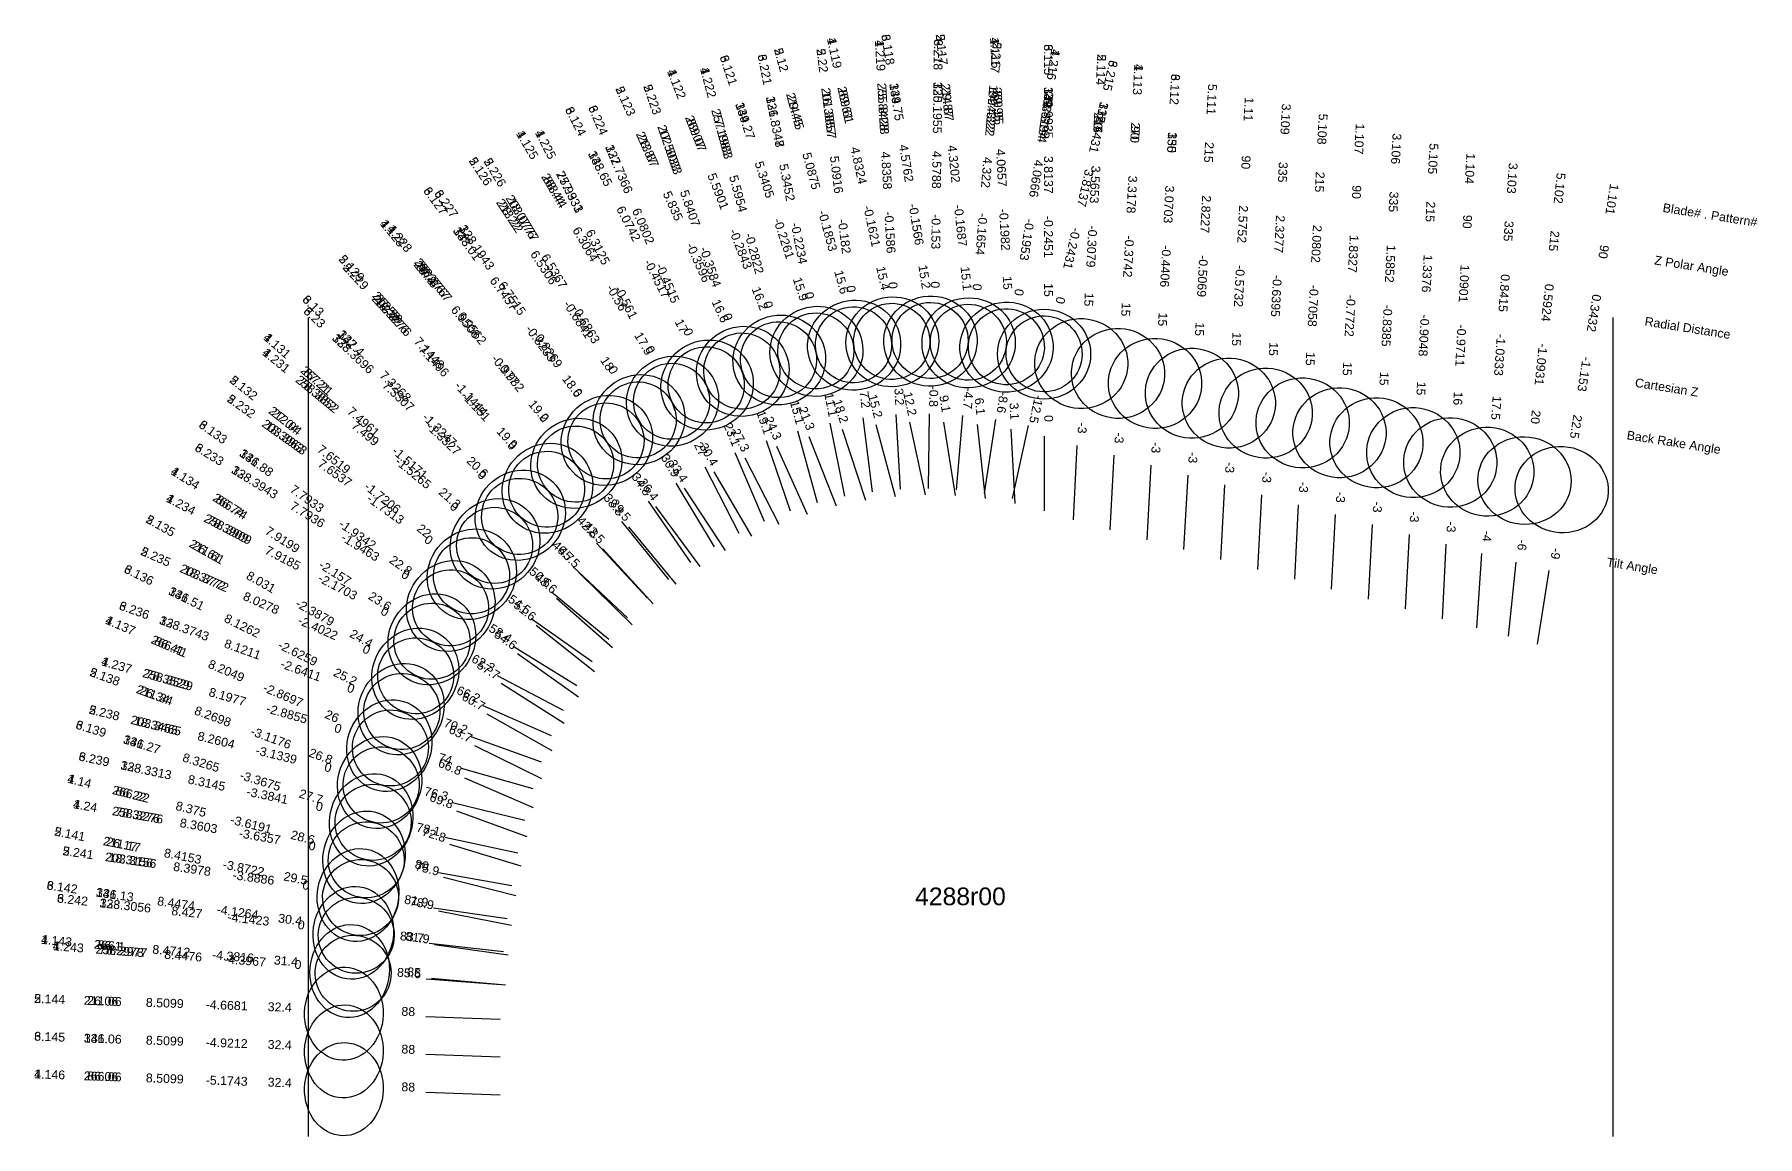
# Model space of a CAD drawing. Header units: inches. Extents: x -10.6 to 1, y -5.5 to 1.9.
import ezdxf
from ezdxf.enums import TextEntityAlignment as Align

# ---------------------------------------------------------------- set-up
doc = ezdxf.new("R2010")
doc.units = ezdxf.units.IN
doc.header["$MEASUREMENT"] = 0
for name, color, linetype, true_color in [('Blade_1', 30, 'Continuous', 0xff7f00), ('Blade_2', 7, 'Continuous', 0xcccc00), ('Blade_3', 7, 'Continuous', 0x00cc00), ('Blade_4', 7, 'Continuous', 0x00cccc), ('Blade_5', 7, 'Continuous', 0x0066cc), ('Blade_6', 190, 'Continuous', 0x7f00ff)]:
    doc.layers.add(name, color=color, linetype=linetype, true_color=true_color)
doc.styles.get("Standard").update_dxf_attribs({"font": 'arial.ttf'})

msp = doc.modelspace()

# ---------------------------------------------------------------- linework, layer by layer
for p, q in [((-8.75, 0), (-8.75, -5.492)), ((0, 0), (0, -5.492))]:
    msp.add_line(p, q)
at = {"layer": 'Blade_1'}
for p, q in [((-4.808, -0.65), (-4.78, -1.15)), ((-4.14, -0.682), (-4.215, -1.177)), ((-5.467, -0.758), (-5.337, -1.24)), ((-5.391, -0.797), (-5.209, -1.263)), ((-4.716, -0.7), (-4.611, -1.189)), ((-4.036, -0.747), (-4.01, -1.247)), ((-3.347, -0.923), (-3.373, -1.423)), ((-6.089, -1), (-5.862, -1.445)), ((-6.028, -1.035), (-5.776, -1.466)), ((-2.604, -1.122), (-2.63, -1.622)), ((-6.648, -1.366), (-6.334, -1.756)), ((-1.861, -1.321), (-1.888, -1.821)), ((-6.601, -1.402), (-6.283, -1.788)), ((-1.119, -1.52), (-1.145, -2.02)), ((-0.429, -1.696), (-0.507, -2.19)), ((-7.118, -1.839), (-6.732, -2.156)), ((-7.084, -1.881), (-6.709, -2.212)), ((-7.482, -2.399), (-7.04, -2.632)), ((-7.455, -2.451), (-7.033, -2.719)), ((-7.724, -3.021), (-7.243, -3.158)), ((-7.7, -3.087), (-7.24, -3.284)), ((-7.875, -3.721), (-7.383, -3.808)), ((-7.842, -3.753), (-7.357, -3.875)), ((-7.957, -4.434), (-7.458, -4.473)), ((-7.923, -4.43), (-7.425, -4.474)), ((-7.96, -5.194), (-7.461, -5.211))]:
    msp.add_line(p, q, dxfattribs=at)
for centre, major_axis, ratio in [((-4.832, -0.162), (0.305, 0.066), 0.964095), ((-5.59, -0.284), (0.291, 0.113), 0.960294), ((-5.595, -0.282), (0.246, 0.066), 1), ((-4.836, -0.159), (0.255, 0.014), 1), ((-4.066, -0.198), (0.312, 0.017), 0.965926), ((-4.067, -0.195), (0.252, -0.038), 1), ((-3.318, -0.374), (0.312, -0.016), 0.965926), ((-6.306, -0.56), (0.27, 0.158), 0.953717), ((-6.312, -0.561), (0.227, 0.116), 1), ((-2.575, -0.573), (0.312, -0.016), 0.965926), ((-1.833, -0.772), (0.312, -0.016), 0.965926), ((-6.951, -0.977), (0.241, 0.199), 0.944376), ((-1.09, -0.971), (0.312, -0.016), 0.961262), ((-6.956, -0.982), (0.199, 0.16), 1), ((-0.343, -1.153), (0.309, -0.049), 0.92388), ((-7.496, -1.517), (0.207, 0.234), 0.931691), ((-7.499, -1.527), (0.162, 0.197), 1), ((-7.92, -2.157), (0.167, 0.264), 0.916363), ((-7.919, -2.17), (0.119, 0.226), 1), ((-8.205, -2.87), (0.123, 0.287), 0.898794), ((-8.198, -2.886), (0.07, 0.245), 1), ((-8.375, -3.619), (0.076, 0.303), 0.877983), ((-8.36, -3.636), (0.044, 0.251), 1), ((-8.471, -4.382), (0.027, 0.311), 0.853551), ((-8.448, -4.397), (0.02, 0.254), 1), ((-8.51, -5.174), (0.011, 0.312), 0.844328)]:
    msp.add_ellipse(centre, major_axis=major_axis, ratio=ratio, dxfattribs=at)
at = {"layer": 'Blade_2'}
for p, q in [((-5.03, -0.671), (-4.968, -1.167)), ((-4.362, -0.656), (-4.403, -1.155)), ((-4.943, -0.716), (-4.812, -1.199)), ((-4.262, -0.716), (-4.209, -1.213)), ((-5.679, -0.824), (-5.516, -1.296)), ((-5.609, -0.861), (-5.403, -1.317)), ((-3.594, -0.857), (-3.62, -1.356)), ((-6.284, -1.109), (-6.027, -1.538)), ((-6.228, -1.143), (-5.953, -1.561)), ((-6.815, -1.512), (-6.475, -1.879)), ((-6.773, -1.55), (-6.435, -1.919)), ((-7.253, -2.017), (-6.845, -2.307)), ((-7.221, -2.062), (-6.829, -2.373)), ((-7.577, -2.601), (-7.119, -2.802)), ((-7.551, -2.657), (-7.115, -2.902)), ((-7.782, -3.251), (-7.296, -3.369)), ((-7.754, -3.308), (-7.284, -3.48)), ((-7.91, -3.958), (-7.415, -4.029)), ((-7.876, -3.978), (-7.385, -4.074)), ((-7.96, -4.687), (-7.461, -4.705))]:
    msp.add_line(p, q, dxfattribs=at)
for centre, major_axis, ratio in [((-5.088, -0.185), (0.302, 0.082), 0.963163), ((-4.32, -0.169), (0.311, 0.033), 0.965473), ((-5.092, -0.182), (0.253, 0.032), 1), ((-4.322, -0.165), (0.254, -0.021), 1), ((-3.565, -0.308), (0.312, -0.016), 0.965926), ((-5.835, -0.36), (0.285, 0.129), 0.958323), ((-5.841, -0.358), (0.241, 0.084), 1), ((-6.531, -0.684), (0.261, 0.172), 0.951057), ((-6.537, -0.686), (0.219, 0.131), 1), ((-7.145, -1.144), (0.23, 0.211), 0.940288), ((-7.15, -1.151), (0.187, 0.173), 1), ((-7.652, -1.721), (0.194, 0.245), 0.927184), ((-7.654, -1.731), (0.148, 0.208), 1), ((-8.031, -2.388), (0.153, 0.273), 0.910684), ((-8.028, -2.402), (0.103, 0.233), 1), ((-8.27, -3.118), (0.108, 0.293), 0.892586), ((-8.26, -3.134), (0.06, 0.248), 1), ((-8.415, -3.872), (0.06, 0.307), 0.870356), ((-8.398, -3.889), (0.036, 0.252), 1), ((-8.51, -4.668), (0.011, 0.312), 0.844328)]:
    msp.add_ellipse(centre, major_axis=major_axis, ratio=ratio, dxfattribs=at)
at = {"layer": 'Blade_3'}
for p, q in [((-4.585, -0.645), (-4.592, -1.145)), ((-5.25, -0.707), (-5.153, -1.197)), ((-5.168, -0.748), (-5.012, -1.223)), ((-4.489, -0.7), (-4.41, -1.193)), ((-3.92, -0.724), (-4.028, -1.212)), ((-3.813, -0.795), (-3.813, -1.295)), ((-5.887, -0.905), (-5.691, -1.365)), ((-5.822, -0.94), (-5.592, -1.384)), ((-3.099, -0.99), (-3.125, -1.489)), ((-6.47, -1.231), (-6.185, -1.642)), ((-6.419, -1.266), (-6.122, -1.668)), ((-2.356, -1.189), (-2.383, -1.688)), ((-1.614, -1.388), (-1.64, -1.887)), ((-0.88, -1.582), (-0.915, -2.081)), ((-6.972, -1.67), (-6.608, -2.013)), ((-6.934, -1.71), (-6.577, -2.06)), ((-7.374, -2.204), (-6.948, -2.466)), ((-7.345, -2.253), (-6.937, -2.542)), ((-7.658, -2.808), (-7.187, -2.978)), ((-7.633, -2.869), (-7.185, -3.091)), ((-7.832, -3.485), (-7.343, -3.588)), ((-7.801, -3.53), (-7.323, -3.677)), ((-7.937, -4.196), (-7.44, -4.25)), ((-7.903, -4.204), (-7.408, -4.274)), ((-7.96, -4.94), (-7.461, -4.958))]:
    msp.add_line(p, q, dxfattribs=at)
for centre, major_axis, ratio in [((-4.576, -0.157), (0.309, 0.05), 0.965017), ((-5.341, -0.226), (0.297, 0.098), 0.961741), ((-5.345, -0.223), (0.25, 0.049), 1), ((-4.579, -0.153), (0.255, -0.003), 1), ((-3.814, -0.245), (0.312, 0), 0.965926), ((-3.814, -0.243), (0.249, -0.055), 1), ((-6.074, -0.452), (0.278, 0.143), 0.956305), ((-6.08, -0.451), (0.235, 0.1), 1), ((-3.07, -0.441), (0.312, -0.016), 0.965926), ((-2.328, -0.64), (0.312, -0.016), 0.965926), ((-6.746, -0.823), (0.251, 0.186), 0.947768), ((-6.752, -0.827), (0.209, 0.146), 1), ((-1.585, -0.839), (0.312, -0.016), 0.965926), ((-0.842, -1.033), (0.312, -0.022), 0.953717), ((-7.327, -1.325), (0.219, 0.223), 0.93606), ((-7.331, -1.333), (0.175, 0.186), 1), ((-7.793, -1.934), (0.181, 0.255), 0.921863), ((-7.794, -1.946), (0.134, 0.217), 1), ((-8.126, -2.626), (0.138, 0.28), 0.904827), ((-8.121, -2.641), (0.087, 0.24), 1), ((-8.327, -3.368), (0.092, 0.299), 0.885394), ((-8.314, -3.384), (0.052, 0.25), 1), ((-8.447, -4.126), (0.044, 0.309), 0.862514), ((-8.427, -4.142), (0.028, 0.253), 1), ((-8.51, -4.921), (0.011, 0.312), 0.844328)]:
    msp.add_ellipse(centre, major_axis=major_axis, ratio=ratio, dxfattribs=at)
at = {"layer": 'Blade_4'}
for p, q in [((-4.808, -0.65), (-4.78, -1.15)), ((-4.14, -0.682), (-4.215, -1.177)), ((-5.467, -0.758), (-5.337, -1.24)), ((-5.391, -0.797), (-5.209, -1.263)), ((-4.716, -0.7), (-4.611, -1.189)), ((-4.036, -0.747), (-4.01, -1.247)), ((-3.347, -0.923), (-3.373, -1.423)), ((-6.089, -1), (-5.862, -1.445)), ((-6.028, -1.035), (-5.776, -1.466)), ((-6.648, -1.366), (-6.334, -1.756)), ((-6.601, -1.402), (-6.283, -1.788)), ((-7.118, -1.839), (-6.732, -2.156)), ((-7.084, -1.881), (-6.709, -2.212)), ((-7.482, -2.399), (-7.04, -2.632)), ((-7.455, -2.451), (-7.033, -2.719)), ((-7.724, -3.021), (-7.243, -3.158)), ((-7.7, -3.087), (-7.24, -3.284)), ((-7.875, -3.721), (-7.383, -3.808)), ((-7.842, -3.753), (-7.357, -3.875)), ((-7.957, -4.434), (-7.458, -4.473)), ((-7.923, -4.43), (-7.425, -4.474)), ((-7.96, -5.194), (-7.461, -5.211))]:
    msp.add_line(p, q, dxfattribs=at)
for centre, major_axis, ratio in [((-4.832, -0.162), (0.305, 0.066), 0.964095), ((-5.59, -0.284), (0.291, 0.113), 0.960294), ((-5.595, -0.282), (0.246, 0.066), 1), ((-4.836, -0.159), (0.255, 0.014), 1), ((-4.066, -0.198), (0.312, 0.017), 0.965926), ((-4.067, -0.195), (0.252, -0.038), 1), ((-3.318, -0.374), (0.312, -0.016), 0.965926), ((-6.306, -0.56), (0.27, 0.158), 0.953717), ((-6.312, -0.561), (0.227, 0.116), 1), ((-6.951, -0.977), (0.241, 0.199), 0.944376), ((-6.956, -0.982), (0.199, 0.16), 1), ((-7.496, -1.517), (0.207, 0.234), 0.931691), ((-7.499, -1.527), (0.162, 0.197), 1), ((-7.92, -2.157), (0.167, 0.264), 0.916363), ((-7.919, -2.17), (0.119, 0.226), 1), ((-8.205, -2.87), (0.123, 0.287), 0.898794), ((-8.198, -2.886), (0.07, 0.245), 1), ((-8.375, -3.619), (0.076, 0.303), 0.877983), ((-8.36, -3.636), (0.044, 0.251), 1), ((-8.471, -4.382), (0.027, 0.311), 0.853551), ((-8.448, -4.397), (0.02, 0.254), 1), ((-8.51, -5.174), (0.011, 0.312), 0.844328)]:
    msp.add_ellipse(centre, major_axis=major_axis, ratio=ratio, dxfattribs=at)
at = {"layer": 'Blade_5'}
for p, q in [((-5.03, -0.671), (-4.968, -1.167)), ((-4.362, -0.656), (-4.403, -1.155)), ((-4.943, -0.716), (-4.812, -1.199)), ((-4.262, -0.716), (-4.209, -1.213)), ((-5.679, -0.824), (-5.516, -1.296)), ((-5.609, -0.861), (-5.403, -1.317)), ((-3.594, -0.857), (-3.62, -1.356)), ((-6.284, -1.109), (-6.027, -1.538)), ((-6.228, -1.143), (-5.953, -1.561)), ((-2.851, -1.056), (-2.878, -1.555)), ((-2.109, -1.255), (-2.135, -1.754)), ((-1.366, -1.454), (-1.393, -1.953)), ((-6.815, -1.512), (-6.475, -1.879)), ((-6.773, -1.55), (-6.435, -1.919)), ((-0.65, -1.64), (-0.702, -2.137)), ((-7.253, -2.017), (-6.845, -2.307)), ((-7.221, -2.062), (-6.829, -2.373)), ((-7.577, -2.601), (-7.119, -2.802)), ((-7.551, -2.657), (-7.115, -2.902)), ((-7.782, -3.251), (-7.296, -3.369)), ((-7.754, -3.308), (-7.284, -3.48)), ((-7.91, -3.958), (-7.415, -4.029)), ((-7.876, -3.978), (-7.385, -4.074)), ((-7.96, -4.687), (-7.461, -4.705))]:
    msp.add_line(p, q, dxfattribs=at)
for centre, major_axis, ratio in [((-5.088, -0.185), (0.302, 0.082), 0.963163), ((-4.32, -0.169), (0.311, 0.033), 0.965473), ((-5.092, -0.182), (0.253, 0.032), 1), ((-4.322, -0.165), (0.254, -0.021), 1), ((-3.565, -0.308), (0.312, -0.016), 0.965926), ((-5.835, -0.36), (0.285, 0.129), 0.958323), ((-5.841, -0.358), (0.241, 0.084), 1), ((-2.823, -0.507), (0.312, -0.016), 0.965926), ((-6.531, -0.684), (0.261, 0.172), 0.951057), ((-6.537, -0.686), (0.219, 0.131), 1), ((-2.08, -0.706), (0.312, -0.016), 0.965926), ((-1.338, -0.905), (0.312, -0.016), 0.965926), ((-0.592, -1.093), (0.311, -0.033), 0.939693), ((-7.145, -1.144), (0.23, 0.211), 0.940288), ((-7.15, -1.151), (0.187, 0.173), 1), ((-7.652, -1.721), (0.194, 0.245), 0.927184), ((-7.654, -1.731), (0.148, 0.208), 1), ((-8.031, -2.388), (0.153, 0.273), 0.910684), ((-8.028, -2.402), (0.103, 0.233), 1), ((-8.27, -3.118), (0.108, 0.293), 0.892586), ((-8.26, -3.134), (0.06, 0.248), 1), ((-8.415, -3.872), (0.06, 0.307), 0.870356), ((-8.398, -3.889), (0.036, 0.252), 1), ((-8.51, -4.668), (0.011, 0.312), 0.844328)]:
    msp.add_ellipse(centre, major_axis=major_axis, ratio=ratio, dxfattribs=at)
at = {"layer": 'Blade_6'}
for p, q in [((-4.585, -0.645), (-4.592, -1.145)), ((-5.25, -0.707), (-5.153, -1.197)), ((-5.168, -0.748), (-5.012, -1.223)), ((-4.489, -0.7), (-4.41, -1.193)), ((-3.92, -0.724), (-4.028, -1.212)), ((-3.813, -0.795), (-3.813, -1.295)), ((-5.887, -0.905), (-5.691, -1.365)), ((-5.822, -0.94), (-5.592, -1.384)), ((-3.099, -0.99), (-3.125, -1.489)), ((-6.47, -1.231), (-6.185, -1.642)), ((-6.419, -1.266), (-6.122, -1.668)), ((-6.972, -1.67), (-6.608, -2.013)), ((-6.934, -1.71), (-6.577, -2.06)), ((-7.374, -2.204), (-6.948, -2.466)), ((-7.345, -2.253), (-6.937, -2.542)), ((-7.658, -2.808), (-7.187, -2.978)), ((-7.633, -2.869), (-7.185, -3.091)), ((-7.832, -3.485), (-7.343, -3.588)), ((-7.801, -3.53), (-7.323, -3.677)), ((-7.937, -4.196), (-7.44, -4.25)), ((-7.903, -4.204), (-7.408, -4.274)), ((-7.96, -4.94), (-7.461, -4.958))]:
    msp.add_line(p, q, dxfattribs=at)
for centre, major_axis, ratio in [((-4.576, -0.157), (0.309, 0.05), 0.965017), ((-5.341, -0.226), (0.297, 0.098), 0.961741), ((-5.345, -0.223), (0.25, 0.049), 1), ((-4.579, -0.153), (0.255, -0.003), 1), ((-3.814, -0.245), (0.312, 0), 0.965926), ((-3.814, -0.243), (0.249, -0.055), 1), ((-6.074, -0.452), (0.278, 0.143), 0.956305), ((-6.08, -0.451), (0.235, 0.1), 1), ((-3.07, -0.441), (0.312, -0.016), 0.965926), ((-6.746, -0.823), (0.251, 0.186), 0.947768), ((-6.752, -0.827), (0.209, 0.146), 1), ((-7.327, -1.325), (0.219, 0.223), 0.93606), ((-7.331, -1.333), (0.175, 0.186), 1), ((-7.793, -1.934), (0.181, 0.255), 0.921863), ((-7.794, -1.946), (0.134, 0.217), 1), ((-8.126, -2.626), (0.138, 0.28), 0.904827), ((-8.121, -2.641), (0.087, 0.24), 1), ((-8.327, -3.368), (0.092, 0.299), 0.885394), ((-8.314, -3.384), (0.052, 0.25), 1), ((-8.447, -4.126), (0.044, 0.309), 0.862514), ((-8.427, -4.142), (0.028, 0.253), 1), ((-8.51, -4.921), (0.011, 0.312), 0.844328)]:
    msp.add_ellipse(centre, major_axis=major_axis, ratio=ratio, dxfattribs=at)

# ---------------------------------------------------------------- texts
for s, height, p in [('Blade# . Pattern#', 0.05937, (0.336, 0.739)), ('Z Polar Angle', 0.05937, (0.28, 0.387)), ('Radial Distance', 0.05937, (0.215, -0.023)), ('Cartesian Z', 0.05937, (0.15, -0.434)), ('Back Rake Angle', 0.05937, (0.095, -0.786)), ('Tilt Angle', 0.0594, (-0.04, -1.638))]:
    msp.add_text(s, height=height, rotation=351).set_placement(p, align=Align.MIDDLE_LEFT)
msp.add_text('4288r00', height=0.1187).set_placement((-4.375, -3.881), align=Align.MIDDLE_CENTER)
at = {"layer": 'Blade_1'}
for s, rotation, p in [('1.119', 282.1667, (-5.249, 1.769)), ('1.219', 273.22, (-4.943, 1.756)), ('1.116', 273.0667, (-4.171, 1.774)), ('1.216', 261.42, (-3.781, 1.701)), ('1.122', 291.2667, (-6.306, 1.556)), ('1.222', 285.11, (-6.095, 1.569)), ('1.113', 267, (-3.214, 1.598)), ('89.61', 282.1667, (-5.174, 1.42)), ('75.8428', 273.22, (-4.923, 1.4)), ('89.95', 273.0667, (-4.152, 1.418)), ('73.5194', 261.42, (-3.834, 1.348)), ('1.11', 267, (-2.472, 1.399)), ('89.07', 291.2667, (-6.177, 1.224)), ('77.1983', 285.11, (-6.002, 1.225)), ('90', 267, (-3.233, 1.242)), ('1.107', 267, (-1.729, 1.2)), ('1.125', 300.3667, (-7.305, 1.144)), ('1.225', 297, (-7.183, 1.148)), ('4.8324', 282.1667, (-5.086, 1.014)), ('4.8358', 273.22, (-4.9, 0.985)), ('4.0657', 273.0667, (-4.13, 1.003)), ('4.0666', 261.42, (-3.896, 0.937)), ('90', 267, (-2.49, 1.043)), ('1.104', 267, (-0.987, 1.001)), ('88.44', 300.3667, (-7.125, 0.837)), ('77.9331', 297, (-7.021, 0.83)), ('5.5901', 291.2667, (-6.027, 0.837)), ('5.5954', 285.11, (-5.894, 0.824)), ('3.3178', 267, (-3.255, 0.827)), ('90', 267, (-1.748, 0.844)), ('1.101', 261, (-0.034, 0.798)), ('-0.1621', 282.1667, (-4.998, 0.608)), ('-0.1586', 273.22, (-4.877, 0.57)), ('-0.1982', 273.0667, (-4.108, 0.588)), ('2.5752', 267, (-2.512, 0.628)), ('1.128', 309.4667, (-8.206, 0.548)), ('1.228', 308.79, (-8.158, 0.513)), ('6.3064', 300.3667, (-6.915, 0.478)), ('6.3125', 297, (-6.833, 0.46)), ('-0.2843', 291.2667, (-5.876, 0.45)), ('-0.1953', 261.42, (-3.958, 0.527)), ('90', 267, (-1.005, 0.645)), ('-0.2822', 285.11, (-5.786, 0.423)), ('-0.3742', 267, (-3.277, 0.412)), ('1.8327', 267, (-1.77, 0.429)), ('90', 261, (-0.09, 0.446)), ('87.8', 309.4667, (-7.98, 0.273)), ('78.2767', 308.79, (-7.934, 0.235)), ('-0.5732', 267, (-2.534, 0.213)), ('1.0901', 267, (-1.027, 0.23)), ('15.4', 282.1667, (-4.923, 0.259)), ('0', 273.22, (-4.857, 0.215)), ('15', 273.0667, (-4.089, 0.232)), ('-0.56', 300.3667, (-6.705, 0.119)), ('-0.561', 297, (-6.644, 0.089)), ('16.2', 291.2667, (-5.747, 0.118)), ('0', 261.42, (-4.011, 0.174)), ('-0.7722', 267, (-1.791, 0.014)), ('0.3432', 261, (-0.155, 0.035)), ('6.9508', 309.4667, (-7.716, -0.048)), ('6.9562', 308.79, (-7.674, -0.089)), ('0', 285.11, (-5.693, 0.079)), ('15', 267, (-3.295, 0.056)), ('1.131', 318.5667, (-8.977, -0.21)), ('17.5', 300.3667, (-6.524, -0.188)), ('15', 267, (-2.553, -0.143)), ('-0.9711', 267, (-1.049, -0.185)), ('1.231', 320.64, (-8.982, -0.31)), ('0', 297, (-6.482, -0.228)), ('87.21', 318.5667, (-8.71, -0.446)), ('-0.977', 309.4667, (-7.451, -0.369)), ('-0.982', 308.79, (-7.414, -0.413)), ('15', 267, (-1.81, -0.342)), ('-1.153', 261, (-0.22, -0.375)), ('78.3852', 320.64, (-8.706, -0.536)), ('19.2', 309.4667, (-7.225, -0.644)), ('15.1', 285.11, (-5.498, -0.643)), ('3.2', 273.22, (-4.815, -0.532)), ('12.2', 282.1667, (-4.742, -0.584)), ('-8.6', 261.42, (-4.122, -0.565)), ('3.1', 273.0667, (-4.043, -0.629)), ('16', 267, (-1.068, -0.54)), ('7.4961', 318.5667, (-8.398, -0.721)), ('7.499', 320.64, (-8.385, -0.8)), ('0', 308.79, (-7.19, -0.691)), ('21.3', 291.2667, (-5.434, -0.686)), ('22.5', 261, (-0.276, -0.727)), ('-3', 267, (-3.34, -0.805)), ('-1.5171', 318.5667, (-8.087, -0.996)), ('27', 297, (-6.143, -0.894)), ('30.4', 300.3667, (-6.088, -0.932)), ('1.134', 327.6667, (-9.589, -1.101)), ('-1.5265', 320.64, (-8.063, -1.064)), ('-3', 267, (-2.598, -1.004)), ('21.3', 318.5667, (-7.819, -1.232)), ('1.234', 332.3, (-9.616, -1.279)), ('86.74', 327.6667, (-9.288, -1.291)), ('0', 320.64, (-7.788, -1.29)), ('38.8', 308.79, (-6.722, -1.273)), ('39.5', 309.4667, (-6.677, -1.31)), ('-3', 267, (-1.855, -1.203)), ('78.3909', 332.3, (-9.301, -1.445)), ('-3', 267, (-1.113, -1.402)), ('7.9199', 327.6667, (-8.937, -1.514)), ('7.9185', 332.3, (-8.933, -1.638)), ('-9', 261, (-0.411, -1.579)), ('-2.1703', 332.3, (-8.565, -1.831)), ('-2.157', 327.6667, (-8.585, -1.736)), ('50.6', 320.64, (-7.21, -1.764)), ('48.6', 318.5667, (-7.173, -1.802)), ('23.6', 327.6667, (-8.284, -1.926)), ('0', 332.3, (-8.249, -1.997)), ('1.137', 336.7667, (-10.02, -2.091)), ('86.41', 336.7667, (-9.692, -2.231)), ('1.237', 344.05, (-10.041, -2.359)), ('8.2049', 336.7667, (-9.31, -2.395)), ('62.3', 332.3, (-7.588, -2.344)), ('57.7', 327.6667, (-7.556, -2.388)), ('78.3529', 344.05, (-9.699, -2.456)), ('8.1977', 344.05, (-9.299, -2.571)), ('-2.8697', 336.7667, (-8.929, -2.559)), ('-2.8855', 344.05, (-8.9, -2.685)), ('26', 336.7667, (-8.601, -2.7)), ('0', 344.05, (-8.557, -2.783)), ('66.8', 336.7667, (-7.809, -3.04)), ('74', 344.05, (-7.838, -2.988)), ('1.14', 345.8667, (-10.29, -3.137)), ('1.24', 350.01, (-10.249, -3.303)), ('86.22', 345.8667, (-9.945, -3.224)), ('78.3276', 350.01, (-9.898, -3.365)), ('8.375', 345.8667, (-9.542, -3.325)), ('-3.6191', 345.8667, (-9.139, -3.427)), ('8.3603', 350.01, (-9.489, -3.437)), ('-3.6357', 350.01, (-9.079, -3.509)), ('28.6', 345.8667, (-8.793, -3.514)), ('0', 350.01, (-8.728, -3.571)), ('80', 350.01, (-7.992, -3.701)), ('75.9', 345.8667, (-7.957, -3.724)), ('1.143', 354.9667, (-10.439, -4.208)), ('1.243', 355.61, (-10.36, -4.25)), ('86.1', 354.9667, (-10.084, -4.24)), ('78.2978', 355.61, (-10.004, -4.277)), ('8.4712', 354.9667, (-9.67, -4.276)), ('8.4476', 355.61, (-9.59, -4.309)), ('-4.3816', 354.9667, (-9.256, -4.313)), ('-4.3967', 355.61, (-9.175, -4.341)), ('31.4', 354.9667, (-8.901, -4.344)), ('0', 355.61, (-8.82, -4.368)), ('85.6', 355.61, (-8.075, -4.425)), ('85', 354.9667, (-8.042, -4.419)), ('1.146', 358, (-10.484, -5.105)), ('86.06', 358, (-10.128, -5.118)), ('8.5099', 358, (-9.712, -5.132)), ('-5.1743', 358, (-9.297, -5.147)), ('32.4', 358, (-8.941, -5.159)), ('88', 358, (-8.079, -5.189))]:
    msp.add_text(s, height=0.0594, rotation=rotation, dxfattribs=at).set_placement(p, align=Align.CENTER)
at = {"layer": 'Blade_2'}
for s, rotation, p in [('2.117', 276.1, (-4.53, 1.795)), ('2.12', 285.2, (-5.605, 1.721)), ('2.22', 277.18, (-5.331, 1.72)), ('2.217', 265.34, (-4.166, 1.746)), ('2.114', 267, (-3.462, 1.664)), ('2.123', 294.3, (-6.648, 1.44)), ('2.223', 289.12, (-6.469, 1.453)), ('16.3857', 277.18, (-5.287, 1.367)), ('29.87', 276.1, (-4.492, 1.441)), ('14.4322', 265.34, (-4.195, 1.391)), ('29.45', 285.2, (-5.512, 1.377)), ('30', 267, (-3.481, 1.309)), ('28.87', 294.3, (-6.501, 1.116)), ('17.5033', 289.12, (-6.352, 1.117)), ('2.126', 303.4, (-7.618, 0.965)), ('2.226', 300.91, (-7.522, 0.959)), ('5.0875', 285.2, (-5.403, 0.976)), ('5.0916', 277.18, (-5.235, 0.955)), ('4.3202', 276.1, (-4.448, 1.028)), ('4.322', 265.34, (-4.229, 0.976)), ('3.5653', 267, (-3.502, 0.894)), ('5.835', 294.3, (-6.33, 0.737)), ('5.8407', 289.12, (-6.216, 0.724)), ('28.22', 303.4, (-7.422, 0.667)), ('18.0776', 300.91, (-7.339, 0.653)), ('-0.1853', 285.2, (-5.294, 0.575)), ('-0.1687', 276.1, (-4.404, 0.614)), ('-0.1654', 265.34, (-4.263, 0.562)), ('-0.182', 277.18, (-5.183, 0.542)), ('-0.3079', 267, (-3.524, 0.479)), ('-0.3596', 294.3, (-6.159, 0.358)), ('-0.3584', 289.12, (-6.08, 0.331)), ('2.129', 312.5, (-8.479, 0.312)), ('2.229', 312.79, (-8.452, 0.256)), ('6.5306', 303.4, (-7.193, 0.32)), ('6.5367', 300.91, (-7.125, 0.297)), ('15.6', 285.2, (-5.201, 0.231)), ('15.1', 276.1, (-4.366, 0.26)), ('18.3276', 312.79, (-8.21, -0.005)), ('27.59', 312.5, (-8.238, 0.049)), ('16.6', 294.3, (-6.012, 0.033)), ('0', 277.18, (-5.138, 0.189)), ('0', 265.34, (-4.292, 0.207)), ('15', 267, (-3.543, 0.123)), ('-0.6841', 303.4, (-6.964, -0.027)), ('-0.6863', 300.91, (-6.912, -0.06)), ('0', 289.12, (-5.963, -0.005)), ('7.1448', 312.5, (-7.958, -0.257)), ('7.1496', 312.79, (-7.928, -0.31)), ('18', 303.4, (-6.768, -0.324)), ('0', 300.91, (-6.729, -0.366)), ('2.132', 321.6, (-9.2, -0.494)), ('-1.1444', 312.5, (-7.677, -0.564)), ('2.232', 324.52, (-9.215, -0.618)), ('-1.151', 312.79, (-7.645, -0.615)), ('7.2', 277.18, (-5.045, -0.553)), ('15.2', 285.2, (-4.974, -0.601)), ('-4.7', 265.34, (-4.352, -0.538)), ('6.1', 276.1, (-4.274, -0.598)), ('27.04', 321.6, (-8.921, -0.715)), ('19.1', 289.12, (-5.718, -0.712)), ('24.3', 294.3, (-5.658, -0.753)), ('18.3963', 324.52, (-8.925, -0.825)), ('19.9', 312.5, (-7.436, -0.826)), ('-3', 267, (-3.588, -0.739)), ('7.6519', 321.6, (-8.595, -0.973)), ('0', 312.79, (-7.403, -0.877)), ('30.9', 300.91, (-6.345, -1.007)), ('7.6537', 324.52, (-8.587, -1.066)), ('33.4', 303.4, (-6.293, -1.044)), ('-1.7206', 321.6, (-8.269, -1.231)), ('-1.7313', 324.52, (-8.248, -1.308)), ('2.135', 330.7, (-9.753, -1.421)), ('22', 321.6, (-7.99, -1.453)), ('42.8', 312.79, (-6.896, -1.425)), ('42.5', 312.5, (-6.853, -1.462)), ('26.61', 330.7, (-9.443, -1.596)), ('0', 324.52, (-7.958, -1.514)), ('2.235', 336.25, (-9.783, -1.63)), ('18.3772', 336.25, (-9.457, -1.773)), ('8.031', 330.7, (-9.08, -1.799)), ('8.0278', 336.25, (-9.076, -1.941)), ('-2.3879', 330.7, (-8.718, -2.003)), ('54.5', 324.52, (-7.349, -1.948)), ('51.6', 321.6, (-7.314, -1.988)), ('-2.4022', 336.25, (-8.696, -2.108)), ('24.4', 330.7, (-8.407, -2.177)), ('0', 336.25, (-8.37, -2.252)), ('2.138', 339.8, (-10.123, -2.436)), ('26.34', 339.8, (-9.789, -2.559)), ('66.2', 336.25, (-7.686, -2.553)), ('60.7', 330.7, (-7.655, -2.599)), ('2.238', 346.28, (-10.123, -2.679)), ('8.2698', 339.8, (-9.399, -2.702)), ('18.3465', 346.28, (-9.777, -2.764)), ('-3.1176', 339.8, (-9.009, -2.846)), ('8.2604', 346.28, (-9.373, -2.862)), ('-3.1339', 346.28, (-8.97, -2.961)), ('26.8', 339.8, (-8.675, -2.969)), ('0', 346.28, (-8.623, -3.045)), ('76.3', 346.28, (-7.897, -3.222)), ('69.8', 339.8, (-7.865, -3.267)), ('2.141', 348.9, (-10.353, -3.492)), ('2.241', 351.88, (-10.296, -3.618)), ('26.17', 348.9, (-10.004, -3.561)), ('8.4153', 348.9, (-9.596, -3.641)), ('18.3156', 351.88, (-9.943, -3.668)), ('8.3978', 351.88, (-9.532, -3.727)), ('-3.8722', 348.9, (-9.188, -3.721)), ('-3.8886', 351.88, (-9.12, -3.785)), ('29.5', 348.9, (-8.839, -3.789)), ('0', 351.88, (-8.768, -3.836)), ('81.9', 351.88, (-8.028, -3.941)), ('78.9', 348.9, (-7.992, -3.955)), ('2.144', 358, (-10.484, -4.599)), ('26.06', 358, (-10.128, -4.612)), ('8.5099', 358, (-9.712, -4.626)), ('-4.6681', 358, (-9.297, -4.641)), ('32.4', 358, (-8.941, -4.653)), ('88', 358, (-8.079, -4.683))]:
    msp.add_text(s, height=0.0594, rotation=rotation, dxfattribs=at).set_placement(p, align=Align.CENTER)
at = {"layer": 'Blade_3'}
for s, rotation, p in [('3.118', 279.1333, (-4.89, 1.793)), ('3.218', 269.25, (-4.554, 1.764)), ('3.121', 288.2333, (-5.958, 1.65)), ('3.221', 281.14, (-5.716, 1.658)), ('3.115', 270.0333, (-3.815, 1.73)), ('3.215', 257.51, (-3.399, 1.629)), ('3.112', 267, (-2.967, 1.532)), ('334.75', 279.1333, (-4.833, 1.442)), ('320.1955', 269.25, (-4.558, 1.408)), ('334.9935', 270.0333, (-3.815, 1.374)), ('3.124', 297.3333, (-6.981, 1.303)), ('3.224', 293.08, (-6.832, 1.313)), ('334.27', 288.2333, (-5.847, 1.311)), ('321.8347', 281.14, (-5.647, 1.308)), ('317.4431', 257.51, (-3.476, 1.281)), ('3.109', 267, (-2.224, 1.333)), ('322.7366', 293.08, (-6.692, 0.985)), ('4.5762', 279.1333, (-4.767, 1.031)), ('335', 267, (-2.986, 1.176)), ('3.106', 267, (-1.482, 1.134)), ('333.65', 297.3333, (-6.817, 0.986)), ('5.3405', 288.2333, (-5.717, 0.917)), ('4.5788', 269.25, (-4.564, 0.992)), ('3.8137', 270.0333, (-3.814, 0.958)), ('335', 267, (-2.243, 0.977)), ('5.3452', 281.14, (-5.567, 0.901)), ('3.8137', 257.51, (-3.566, 0.875)), ('3.103', 266, (-0.704, 0.937)), ('3.127', 306.4333, (-7.919, 0.766)), ('3.227', 304.83, (-7.847, 0.747)), ('3.0703', 267, (-3.007, 0.761)), ('335', 267, (-1.5, 0.778)), ('6.0742', 297.3333, (-6.627, 0.617)), ('6.0802', 293.08, (-6.529, 0.602)), ('-0.1566', 279.1333, (-4.701, 0.621)), ('333.01', 306.4333, (-7.707, 0.479)), ('323.1943', 304.83, (-7.643, 0.455)), ('-0.2261', 288.2333, (-5.587, 0.522)), ('-0.2234', 281.14, (-5.486, 0.493)), ('-0.153', 269.25, (-4.569, 0.577)), ('-0.2451', 270.0333, (-3.814, 0.542)), ('-0.2431', 257.51, (-3.656, 0.47)), ('2.3277', 267, (-2.265, 0.562)), ('335', 266, (-0.729, 0.582)), ('-0.4406', 267, (-3.029, 0.346)), ('1.5852', 267, (-1.522, 0.363)), ('-0.4517', 297.3333, (-6.436, 0.248)), ('-0.4515', 293.08, (-6.366, 0.22)), ('15.2', 279.1333, (-4.645, 0.269)), ('6.7457', 306.4333, (-7.46, 0.145)), ('6.7515', 304.83, (-7.406, 0.113)), ('15.9', 288.2333, (-5.475, 0.183)), ('0', 269.25, (-4.574, 0.221)), ('-0.6395', 267, (-2.286, 0.147)), ('0.8415', 266, (-0.758, 0.167)), ('3.13', 315.5333, (-8.736, 0.059)), ('0', 281.14, (-5.417, 0.143)), ('15', 270.0333, (-3.814, 0.186)), ('0', 257.51, (-3.733, 0.122)), ('3.23', 316.74, (-8.727, -0.019)), ('15', 267, (-3.048, -0.01)), ('-0.8385', 267, (-1.544, -0.052)), ('323.3696', 316.74, (-8.468, -0.263)), ('332.4', 315.5333, (-8.482, -0.191)), ('-0.8233', 306.4333, (-7.213, -0.19)), ('-0.8269', 304.83, (-7.168, -0.228)), ('17', 297.3333, (-6.272, -0.069)), ('0', 293.08, (-6.227, -0.108)), ('-1.0333', 266, (-0.787, -0.248)), ('15', 267, (-2.305, -0.209)), ('7.3268', 315.5333, (-8.185, -0.482)), ('7.3307', 316.74, (-8.165, -0.548)), ('18.6', 306.4333, (-7.002, -0.476)), ('-0.8', 269.25, (-4.584, -0.527)), ('15', 267, (-1.563, -0.408)), ('0', 304.83, (-6.965, -0.52)), ('11.1', 281.14, (-5.273, -0.59)), ('18.2', 288.2333, (-5.206, -0.636)), ('9.1', 279.1333, (-4.508, -0.582)), ('-12.5', 257.51, (-3.895, -0.608)), ('17.5', 266, (-0.811, -0.603)), ('3.133', 324.6333, (-9.404, -0.791)), ('-1.3247', 315.5333, (-7.889, -0.773)), ('0', 270.0333, (-3.813, -0.676)), ('-1.3327', 316.74, (-7.862, -0.832)), ('23.1', 293.08, (-5.934, -0.795)), ('27.3', 297.3333, (-5.876, -0.835)), ('3.233', 328.4, (-9.427, -0.942)), ('331.88', 324.6333, (-9.113, -0.997)), ('-3', 267, (-3.093, -0.871)), ('323.3943', 328.4, (-9.123, -1.128)), ('20.6', 315.5333, (-7.635, -1.023)), ('0', 316.74, (-7.603, -1.077)), ('-3', 267, (-2.35, -1.07)), ('7.7933', 324.6333, (-8.774, -1.238)), ('34.8', 304.83, (-6.538, -1.134)), ('36.4', 306.4333, (-6.49, -1.17)), ('7.7936', 328.4, (-8.769, -1.346)), ('-3', 267, (-1.608, -1.269)), ('-1.9342', 324.6333, (-8.436, -1.478)), ('-1.9463', 328.4, (-8.415, -1.564)), ('-4', 266, (-0.872, -1.464)), ('22.8', 324.6333, (-8.145, -1.685)), ('46.7', 316.74, (-7.059, -1.589)), ('45.5', 315.5333, (-7.019, -1.627)), ('3.136', 333.7333, (-9.897, -1.752)), ('0', 328.4, (-8.112, -1.75)), ('331.51', 333.7333, (-9.578, -1.91)), ('3.236', 340.16, (-9.925, -1.99)), ('323.3743', 340.16, (-9.59, -2.111)), ('8.1262', 333.7333, (-9.205, -2.093)), ('58.4', 328.4, (-7.475, -2.142)), ('8.1211', 340.16, (-9.199, -2.252)), ('-2.6259', 333.7333, (-8.832, -2.277)), ('54.6', 324.6333, (-7.442, -2.184)), ('-2.6411', 340.16, (-8.808, -2.393)), ('25.2', 333.7333, (-8.513, -2.435)), ('0', 340.16, (-8.473, -2.514)), ('3.139', 342.8333, (-10.214, -2.785)), ('70.2', 340.16, (-7.769, -2.768)), ('63.7', 333.7333, (-7.74, -2.817)), ('331.27', 342.8333, (-9.873, -2.89)), ('3.239', 348.15, (-10.191, -2.99)), ('323.3313', 348.15, (-9.842, -3.063)), ('8.3265', 342.8333, (-9.476, -3.012)), ('8.3145', 348.15, (-9.436, -3.149)), ('-3.3675', 342.8333, (-9.079, -3.135)), ('-3.3841', 348.15, (-9.029, -3.234)), ('27.7', 342.8333, (-8.739, -3.24)), ('0', 348.15, (-8.68, -3.307)), ('78.1', 348.15, (-7.949, -3.461)), ('72.8', 342.8333, (-7.914, -3.495)), ('3.142', 351.9333, (-10.403, -3.849)), ('3.242', 353.74, (-10.333, -3.933)), ('331.13', 351.9333, (-10.05, -3.899)), ('323.3056', 353.74, (-9.979, -3.972)), ('8.4474', 351.9333, (-9.639, -3.958)), ('8.427', 353.74, (-9.566, -4.017)), ('-4.1264', 351.9333, (-9.227, -4.016)), ('-4.1423', 353.74, (-9.153, -4.063)), ('30.4', 351.9333, (-8.874, -4.066)), ('0', 353.74, (-8.799, -4.102)), ('83.7', 353.74, (-8.056, -4.183)), ('81.9', 351.9333, (-8.02, -4.187)), ('3.145', 358, (-10.484, -4.852)), ('331.06', 358, (-10.128, -4.865)), ('8.5099', 358, (-9.712, -4.879)), ('-4.9212', 358, (-9.297, -4.894)), ('32.4', 358, (-8.941, -4.906)), ('88', 358, (-8.079, -4.936))]:
    msp.add_text(s, height=0.0594, rotation=rotation, dxfattribs=at).set_placement(p, align=Align.CENTER)
at = {"layer": 'Blade_4'}
for s, rotation, p in [('4.119', 282.1667, (-5.249, 1.769)), ('4.219', 273.22, (-4.943, 1.756)), ('4.116', 273.0667, (-4.171, 1.774)), ('4.216', 261.42, (-3.781, 1.701)), ('4.122', 291.2667, (-6.306, 1.556)), ('4.222', 285.11, (-6.095, 1.569)), ('4.113', 267, (-3.214, 1.598)), ('269.61', 282.1667, (-5.174, 1.42)), ('255.8428', 273.22, (-4.923, 1.4)), ('269.95', 273.0667, (-4.152, 1.418)), ('253.5194', 261.42, (-3.834, 1.348)), ('257.1983', 285.11, (-6.002, 1.225)), ('269.07', 291.2667, (-6.177, 1.224)), ('270', 267, (-3.233, 1.242)), ('4.125', 300.3667, (-7.305, 1.144)), ('4.225', 297, (-7.183, 1.148)), ('4.8324', 282.1667, (-5.086, 1.014)), ('4.8358', 273.22, (-4.9, 0.985)), ('4.0657', 273.0667, (-4.13, 1.003)), ('4.0666', 261.42, (-3.896, 0.937)), ('268.44', 300.3667, (-7.125, 0.837)), ('257.933', 297, (-7.021, 0.83)), ('5.5901', 291.2667, (-6.027, 0.837)), ('5.5954', 285.11, (-5.894, 0.824)), ('3.3178', 267, (-3.255, 0.827)), ('-0.1621', 282.1667, (-4.998, 0.608)), ('-0.1586', 273.22, (-4.877, 0.57)), ('-0.1982', 273.0667, (-4.108, 0.588)), ('4.128', 309.4667, (-8.206, 0.548)), ('4.228', 308.79, (-8.158, 0.513)), ('6.3064', 300.3667, (-6.915, 0.478)), ('6.3125', 297, (-6.833, 0.46)), ('-0.2843', 291.2667, (-5.876, 0.45)), ('-0.1953', 261.42, (-3.958, 0.527)), ('-0.2822', 285.11, (-5.786, 0.423)), ('-0.3742', 267, (-3.277, 0.412)), ('267.8', 309.4667, (-7.98, 0.273)), ('258.2767', 308.79, (-7.934, 0.235)), ('15.4', 282.1667, (-4.923, 0.259)), ('0', 273.22, (-4.857, 0.215)), ('15', 273.0667, (-4.089, 0.232)), ('-0.56', 300.3667, (-6.705, 0.119)), ('-0.561', 297, (-6.644, 0.089)), ('16.2', 291.2667, (-5.747, 0.118)), ('0', 261.42, (-4.011, 0.174)), ('6.9508', 309.4667, (-7.716, -0.048)), ('6.9562', 308.79, (-7.674, -0.089)), ('0', 285.11, (-5.693, 0.079)), ('15', 267, (-3.295, 0.056)), ('4.131', 318.5667, (-8.977, -0.21)), ('17.5', 300.3667, (-6.524, -0.188)), ('4.231', 320.64, (-8.982, -0.31)), ('0', 297, (-6.482, -0.228)), ('267.21', 318.5667, (-8.71, -0.446)), ('-0.977', 309.4667, (-7.451, -0.369)), ('-0.982', 308.79, (-7.414, -0.413)), ('258.3852', 320.64, (-8.706, -0.536)), ('19.2', 309.4667, (-7.225, -0.644)), ('15.1', 285.11, (-5.498, -0.643)), ('3.2', 273.22, (-4.815, -0.532)), ('12.2', 282.1667, (-4.742, -0.584)), ('-8.6', 261.42, (-4.122, -0.565)), ('3.1', 273.0667, (-4.043, -0.629)), ('7.4961', 318.5667, (-8.398, -0.721)), ('7.499', 320.64, (-8.385, -0.8)), ('0', 308.79, (-7.19, -0.691)), ('21.3', 291.2667, (-5.434, -0.686)), ('-3', 267, (-3.34, -0.805)), ('-1.5171', 318.5667, (-8.087, -0.996)), ('27', 297, (-6.143, -0.894)), ('30.4', 300.3667, (-6.088, -0.932)), ('4.134', 327.6667, (-9.589, -1.101)), ('-1.5265', 320.64, (-8.063, -1.064)), ('21.3', 318.5667, (-7.819, -1.232)), ('4.234', 332.3, (-9.616, -1.279)), ('266.74', 327.6667, (-9.288, -1.291)), ('0', 320.64, (-7.788, -1.29)), ('38.8', 308.79, (-6.722, -1.273)), ('39.5', 309.4667, (-6.677, -1.31)), ('258.3909', 332.3, (-9.301, -1.445)), ('7.9199', 327.6667, (-8.937, -1.514)), ('7.9185', 332.3, (-8.933, -1.638)), ('-2.1703', 332.3, (-8.565, -1.831)), ('-2.157', 327.6667, (-8.585, -1.736)), ('50.6', 320.64, (-7.21, -1.764)), ('48.6', 318.5667, (-7.173, -1.802)), ('23.6', 327.6667, (-8.284, -1.926)), ('0', 332.3, (-8.249, -1.997)), ('4.137', 336.7667, (-10.02, -2.091)), ('266.41', 336.7667, (-9.692, -2.231)), ('4.237', 344.05, (-10.041, -2.359)), ('8.2049', 336.7667, (-9.31, -2.395)), ('62.3', 332.3, (-7.588, -2.344)), ('57.7', 327.6667, (-7.556, -2.388)), ('258.3529', 344.05, (-9.699, -2.456)), ('8.1977', 344.05, (-9.299, -2.571)), ('-2.8697', 336.7667, (-8.929, -2.559)), ('-2.8855', 344.05, (-8.9, -2.685)), ('26', 336.7667, (-8.601, -2.7)), ('0', 344.05, (-8.557, -2.783)), ('66.8', 336.7667, (-7.809, -3.04)), ('74', 344.05, (-7.838, -2.988)), ('4.14', 345.8667, (-10.29, -3.137)), ('4.24', 350.01, (-10.249, -3.303)), ('266.22', 345.8667, (-9.945, -3.224)), ('258.3276', 350.01, (-9.898, -3.365)), ('8.375', 345.8667, (-9.542, -3.325)), ('-3.6191', 345.8667, (-9.139, -3.427)), ('8.3603', 350.01, (-9.489, -3.437)), ('-3.6357', 350.01, (-9.079, -3.509)), ('28.6', 345.8667, (-8.793, -3.514)), ('0', 350.01, (-8.728, -3.571)), ('80', 350.01, (-7.992, -3.701)), ('75.9', 345.8667, (-7.957, -3.724)), ('4.143', 354.9667, (-10.439, -4.208)), ('4.243', 355.61, (-10.36, -4.25)), ('266.1', 354.9667, (-10.084, -4.24)), ('258.2977', 355.61, (-10.004, -4.277)), ('8.4712', 354.9667, (-9.67, -4.276)), ('8.4476', 355.61, (-9.59, -4.309)), ('-4.3816', 354.9667, (-9.256, -4.313)), ('-4.3967', 355.61, (-9.175, -4.341)), ('31.4', 354.9667, (-8.901, -4.344)), ('0', 355.61, (-8.82, -4.368)), ('85.6', 355.61, (-8.075, -4.425)), ('85', 354.9667, (-8.042, -4.419)), ('4.146', 358, (-10.484, -5.105)), ('266.06', 358, (-10.128, -5.118)), ('8.5099', 358, (-9.712, -5.132)), ('-5.1743', 358, (-9.297, -5.147)), ('32.4', 358, (-8.941, -5.159)), ('88', 358, (-8.079, -5.189))]:
    msp.add_text(s, height=0.0594, rotation=rotation, dxfattribs=at).set_placement(p, align=Align.CENTER)
at = {"layer": 'Blade_5'}
for s, rotation, p in [('5.117', 276.1, (-4.53, 1.795)), ('5.12', 285.2, (-5.605, 1.721)), ('5.22', 277.18, (-5.331, 1.72)), ('5.217', 265.34, (-4.166, 1.746)), ('5.114', 267, (-3.462, 1.664)), ('5.123', 294.3, (-6.648, 1.44)), ('5.223', 289.12, (-6.469, 1.453)), ('214.45', 285.2, (-5.512, 1.377)), ('201.3857', 277.18, (-5.287, 1.367)), ('214.87', 276.1, (-4.492, 1.441)), ('199.4322', 265.34, (-4.195, 1.391)), ('5.111', 267, (-2.719, 1.465)), ('202.5033', 289.12, (-6.352, 1.117)), ('215', 267, (-3.481, 1.309)), ('5.108', 267, (-1.977, 1.266)), ('213.87', 294.3, (-6.501, 1.116)), ('215', 267, (-2.738, 1.11)), ('5.105', 267, (-1.234, 1.067)), ('5.126', 303.4, (-7.618, 0.965)), ('5.226', 300.91, (-7.522, 0.959)), ('5.0875', 285.2, (-5.403, 0.976)), ('5.0916', 277.18, (-5.235, 0.955)), ('4.3202', 276.1, (-4.448, 1.028)), ('4.322', 265.34, (-4.229, 0.976)), ('3.5653', 267, (-3.502, 0.894)), ('215', 267, (-1.995, 0.911)), ('5.102', 264, (-0.386, 0.871)), ('203.0777', 300.91, (-7.339, 0.653)), ('5.835', 294.3, (-6.33, 0.737)), ('5.8407', 289.12, (-6.216, 0.724)), ('2.8227', 267, (-2.76, 0.695)), ('213.22', 303.4, (-7.422, 0.667)), ('-0.1853', 285.2, (-5.294, 0.575)), ('-0.1687', 276.1, (-4.404, 0.614)), ('-0.1654', 265.34, (-4.263, 0.562)), ('215', 267, (-1.253, 0.712)), ('-0.182', 277.18, (-5.183, 0.542)), ('-0.3079', 267, (-3.524, 0.479)), ('2.0802', 267, (-2.017, 0.496)), ('215', 264, (-0.423, 0.517)), ('-0.3596', 294.3, (-6.159, 0.358)), ('-0.3584', 289.12, (-6.08, 0.331)), ('5.129', 312.5, (-8.479, 0.312)), ('5.229', 312.79, (-8.452, 0.256)), ('6.5306', 303.4, (-7.193, 0.32)), ('6.5367', 300.91, (-7.125, 0.297)), ('-0.5069', 267, (-2.781, 0.28)), ('1.3376', 267, (-1.275, 0.297)), ('15.6', 285.2, (-5.201, 0.231)), ('15.1', 276.1, (-4.366, 0.26)), ('203.3276', 312.79, (-8.21, -0.005)), ('212.59', 312.5, (-8.238, 0.049)), ('16.6', 294.3, (-6.012, 0.033)), ('0', 277.18, (-5.138, 0.189)), ('0', 265.34, (-4.292, 0.207)), ('15', 267, (-3.543, 0.123)), ('-0.7058', 267, (-2.039, 0.081)), ('0.5924', 264, (-0.467, 0.103)), ('-0.6841', 303.4, (-6.964, -0.027)), ('-0.6863', 300.91, (-6.912, -0.06)), ('0', 289.12, (-5.963, -0.005)), ('-0.9048', 267, (-1.296, -0.118)), ('15', 267, (-2.8, -0.076)), ('7.1448', 312.5, (-7.958, -0.257)), ('7.1496', 312.79, (-7.928, -0.31)), ('-1.0931', 264, (-0.51, -0.31)), ('18', 303.4, (-6.768, -0.324)), ('0', 300.91, (-6.729, -0.366)), ('15', 267, (-2.058, -0.275)), ('5.132', 321.6, (-9.2, -0.494)), ('-1.1444', 312.5, (-7.677, -0.564)), ('15', 267, (-1.315, -0.474)), ('5.232', 324.52, (-9.215, -0.618)), ('-1.151', 312.79, (-7.645, -0.615)), ('7.2', 277.18, (-5.045, -0.553)), ('15.2', 285.2, (-4.974, -0.601)), ('-4.7', 265.34, (-4.352, -0.538)), ('6.1', 276.1, (-4.274, -0.598)), ('203.3963', 324.52, (-8.925, -0.825)), ('212.04', 321.6, (-8.921, -0.715)), ('19.1', 289.12, (-5.718, -0.712)), ('24.3', 294.3, (-5.658, -0.753)), ('20', 264, (-0.547, -0.664)), ('19.9', 312.5, (-7.436, -0.826)), ('-3', 267, (-3.588, -0.739)), ('7.6519', 321.6, (-8.595, -0.973)), ('0', 312.79, (-7.403, -0.877)), ('30.9', 300.91, (-6.345, -1.007)), ('-3', 267, (-2.845, -0.938)), ('7.6537', 324.52, (-8.587, -1.066)), ('33.4', 303.4, (-6.293, -1.044)), ('-1.7206', 321.6, (-8.269, -1.231)), ('-3', 267, (-2.103, -1.136)), ('-1.7313', 324.52, (-8.248, -1.308)), ('5.135', 330.7, (-9.753, -1.421)), ('22', 321.6, (-7.99, -1.453)), ('42.8', 312.79, (-6.896, -1.425)), ('42.5', 312.5, (-6.853, -1.462)), ('-3', 267, (-1.36, -1.335)), ('211.61', 330.7, (-9.443, -1.596)), ('0', 324.52, (-7.958, -1.514)), ('-6', 264, (-0.637, -1.522)), ('5.235', 336.25, (-9.783, -1.63)), ('203.3772', 336.25, (-9.457, -1.773)), ('8.031', 330.7, (-9.08, -1.799)), ('8.0278', 336.25, (-9.076, -1.941)), ('-2.3879', 330.7, (-8.718, -2.003)), ('54.5', 324.52, (-7.349, -1.948)), ('51.6', 321.6, (-7.314, -1.988)), ('-2.4022', 336.25, (-8.696, -2.108)), ('24.4', 330.7, (-8.407, -2.177)), ('0', 336.25, (-8.37, -2.252)), ('5.138', 339.8, (-10.123, -2.436)), ('211.34', 339.8, (-9.789, -2.559)), ('66.2', 336.25, (-7.686, -2.553)), ('60.7', 330.7, (-7.655, -2.599)), ('5.238', 346.28, (-10.123, -2.679)), ('8.2698', 339.8, (-9.399, -2.702)), ('203.3465', 346.28, (-9.777, -2.764)), ('-3.1176', 339.8, (-9.009, -2.846)), ('8.2604', 346.28, (-9.373, -2.862)), ('-3.1339', 346.28, (-8.97, -2.961)), ('26.8', 339.8, (-8.675, -2.969)), ('0', 346.28, (-8.623, -3.045)), ('76.3', 346.28, (-7.897, -3.222)), ('69.8', 339.8, (-7.865, -3.267)), ('5.141', 348.9, (-10.353, -3.492)), ('5.241', 351.88, (-10.296, -3.618)), ('211.17', 348.9, (-10.004, -3.561)), ('8.4153', 348.9, (-9.596, -3.641)), ('203.3156', 351.88, (-9.943, -3.668)), ('8.3978', 351.88, (-9.532, -3.727)), ('-3.8722', 348.9, (-9.188, -3.721)), ('-3.8886', 351.88, (-9.12, -3.785)), ('29.5', 348.9, (-8.839, -3.789)), ('0', 351.88, (-8.768, -3.836)), ('81.9', 351.88, (-8.028, -3.941)), ('78.9', 348.9, (-7.992, -3.955)), ('5.144', 358, (-10.484, -4.599)), ('211.06', 358, (-10.128, -4.612)), ('8.5099', 358, (-9.712, -4.626)), ('-4.6681', 358, (-9.297, -4.641)), ('32.4', 358, (-8.941, -4.653)), ('88', 358, (-8.079, -4.683))]:
    msp.add_text(s, height=0.0594, rotation=rotation, dxfattribs=at).set_placement(p, align=Align.CENTER)
at = {"layer": 'Blade_6'}
for s, rotation, p in [('6.118', 279.1333, (-4.89, 1.793)), ('6.218', 269.25, (-4.554, 1.764)), ('6.121', 288.2333, (-5.958, 1.65)), ('6.221', 281.14, (-5.716, 1.658)), ('6.115', 270.0333, (-3.815, 1.73)), ('6.215', 257.51, (-3.399, 1.629)), ('6.112', 267, (-2.967, 1.532)), ('149.75', 279.1333, (-4.833, 1.442)), ('135.1955', 269.25, (-4.558, 1.408)), ('149.9935', 270.0333, (-3.815, 1.374)), ('6.124', 297.3333, (-6.981, 1.303)), ('6.224', 293.08, (-6.832, 1.313)), ('149.27', 288.2333, (-5.847, 1.311)), ('136.8348', 281.14, (-5.647, 1.308)), ('132.4431', 257.51, (-3.476, 1.281)), ('137.7366', 293.08, (-6.692, 0.985)), ('4.5762', 279.1333, (-4.767, 1.031)), ('150', 267, (-2.986, 1.176)), ('148.65', 297.3333, (-6.817, 0.986)), ('5.3405', 288.2333, (-5.717, 0.917)), ('4.5788', 269.25, (-4.564, 0.992)), ('3.8137', 270.0333, (-3.814, 0.958)), ('5.3452', 281.14, (-5.567, 0.901)), ('3.8137', 257.51, (-3.566, 0.875)), ('6.127', 306.4333, (-7.919, 0.766)), ('6.227', 304.83, (-7.847, 0.747)), ('3.0703', 267, (-3.007, 0.761)), ('6.0742', 297.3333, (-6.627, 0.617)), ('6.0802', 293.08, (-6.529, 0.602)), ('-0.1566', 279.1333, (-4.701, 0.621)), ('148.01', 306.4333, (-7.707, 0.479)), ('138.1943', 304.83, (-7.643, 0.455)), ('-0.2261', 288.2333, (-5.587, 0.522)), ('-0.2234', 281.14, (-5.486, 0.493)), ('-0.153', 269.25, (-4.569, 0.577)), ('-0.2451', 270.0333, (-3.814, 0.542)), ('-0.2431', 257.51, (-3.656, 0.47)), ('-0.4406', 267, (-3.029, 0.346)), ('-0.4517', 297.3333, (-6.436, 0.248)), ('-0.4515', 293.08, (-6.366, 0.22)), ('15.2', 279.1333, (-4.645, 0.269)), ('6.7457', 306.4333, (-7.46, 0.145)), ('6.7515', 304.83, (-7.406, 0.113)), ('15.9', 288.2333, (-5.475, 0.183)), ('0', 269.25, (-4.574, 0.221)), ('6.13', 315.5333, (-8.736, 0.059)), ('0', 281.14, (-5.417, 0.143)), ('15', 270.0333, (-3.814, 0.186)), ('0', 257.51, (-3.733, 0.122)), ('6.23', 316.74, (-8.727, -0.019)), ('15', 267, (-3.048, -0.01)), ('138.3696', 316.74, (-8.468, -0.263)), ('147.4', 315.5333, (-8.482, -0.191)), ('-0.8233', 306.4333, (-7.213, -0.19)), ('-0.8269', 304.83, (-7.168, -0.228)), ('17', 297.3333, (-6.272, -0.069)), ('0', 293.08, (-6.227, -0.108)), ('7.3268', 315.5333, (-8.185, -0.482)), ('7.3307', 316.74, (-8.165, -0.548)), ('18.6', 306.4333, (-7.002, -0.476)), ('-0.8', 269.25, (-4.584, -0.527)), ('0', 304.83, (-6.965, -0.52)), ('11.1', 281.14, (-5.273, -0.59)), ('18.2', 288.2333, (-5.206, -0.636)), ('9.1', 279.1333, (-4.508, -0.582)), ('-12.5', 257.51, (-3.895, -0.608)), ('6.133', 324.6333, (-9.404, -0.791)), ('-1.3247', 315.5333, (-7.889, -0.773)), ('0', 270.0333, (-3.813, -0.676)), ('-1.3327', 316.74, (-7.862, -0.832)), ('23.1', 293.08, (-5.934, -0.795)), ('27.3', 297.3333, (-5.876, -0.835)), ('6.233', 328.4, (-9.427, -0.942)), ('146.88', 324.6333, (-9.113, -0.997)), ('-3', 267, (-3.093, -0.871)), ('138.3943', 328.4, (-9.123, -1.128)), ('20.6', 315.5333, (-7.635, -1.023)), ('0', 316.74, (-7.603, -1.077)), ('7.7933', 324.6333, (-8.774, -1.238)), ('34.8', 304.83, (-6.538, -1.134)), ('36.4', 306.4333, (-6.49, -1.17)), ('7.7936', 328.4, (-8.769, -1.346)), ('-1.9342', 324.6333, (-8.436, -1.478)), ('-1.9463', 328.4, (-8.415, -1.564)), ('22.8', 324.6333, (-8.145, -1.685)), ('46.7', 316.74, (-7.059, -1.589)), ('45.5', 315.5333, (-7.019, -1.627)), ('6.136', 333.7333, (-9.897, -1.752)), ('0', 328.4, (-8.112, -1.75)), ('146.51', 333.7333, (-9.578, -1.91)), ('6.236', 340.16, (-9.925, -1.99)), ('138.3743', 340.16, (-9.59, -2.111)), ('8.1262', 333.7333, (-9.205, -2.093)), ('58.4', 328.4, (-7.475, -2.142)), ('8.1211', 340.16, (-9.199, -2.252)), ('-2.6259', 333.7333, (-8.832, -2.277)), ('54.6', 324.6333, (-7.442, -2.184)), ('-2.6411', 340.16, (-8.808, -2.393)), ('25.2', 333.7333, (-8.513, -2.435)), ('0', 340.16, (-8.473, -2.514)), ('6.139', 342.8333, (-10.214, -2.785)), ('70.2', 340.16, (-7.769, -2.768)), ('63.7', 333.7333, (-7.74, -2.817)), ('146.27', 342.8333, (-9.873, -2.89)), ('6.239', 348.15, (-10.191, -2.99)), ('138.3313', 348.15, (-9.842, -3.063)), ('8.3265', 342.8333, (-9.476, -3.012)), ('8.3145', 348.15, (-9.436, -3.149)), ('-3.3675', 342.8333, (-9.079, -3.135)), ('-3.3841', 348.15, (-9.029, -3.234)), ('27.7', 342.8333, (-8.739, -3.24)), ('0', 348.15, (-8.68, -3.307)), ('78.1', 348.15, (-7.949, -3.461)), ('72.8', 342.8333, (-7.914, -3.495)), ('6.142', 351.9333, (-10.403, -3.849)), ('6.242', 353.74, (-10.333, -3.933)), ('146.13', 351.9333, (-10.05, -3.899)), ('138.3056', 353.74, (-9.979, -3.972)), ('8.4474', 351.9333, (-9.639, -3.958)), ('8.427', 353.74, (-9.566, -4.017)), ('-4.1264', 351.9333, (-9.227, -4.016)), ('-4.1423', 353.74, (-9.153, -4.063)), ('30.4', 351.9333, (-8.874, -4.066)), ('0', 353.74, (-8.799, -4.102)), ('83.7', 353.74, (-8.056, -4.183)), ('81.9', 351.9333, (-8.02, -4.187)), ('6.145', 358, (-10.484, -4.852)), ('146.06', 358, (-10.128, -4.865)), ('8.5099', 358, (-9.712, -4.879)), ('-4.9212', 358, (-9.297, -4.894)), ('32.4', 358, (-8.941, -4.906)), ('88', 358, (-8.079, -4.936))]:
    msp.add_text(s, height=0.0594, rotation=rotation, dxfattribs=at).set_placement(p, align=Align.CENTER)

doc.saveas('drawing.dxf')
